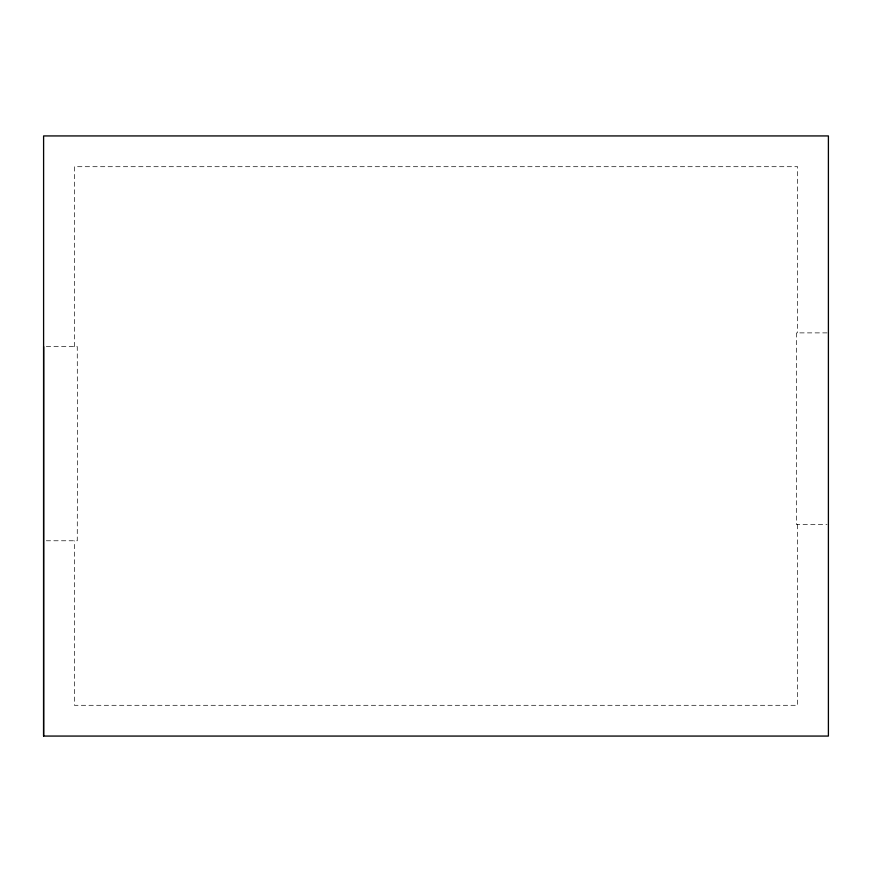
<?xml version="1.0" encoding="UTF-8"?>
<svg xmlns="http://www.w3.org/2000/svg" width="872" height="872" viewBox="0 0 872 872"><rect width="100%" height="100%" fill="white"/><g stroke="black" fill="none" stroke-linecap="round" stroke-linejoin="round"><path stroke-width="0.65" stroke-dasharray="4.36 3.27" d="M74.382 346.631L74.382 166.705L797.618 166.705L797.618 332.886M827.059 332.886L796.419 332.886L796.419 524.519L827.059 524.519M46.303 346.631L77.259 346.631L77.434 443.641L77.259 540.771L46.303 540.771M797.618 524.519L797.618 705.295L74.382 705.295L74.382 540.771"/><path stroke-width="1.31" d="M43.6 736.066L43.6 135.934L828.4 135.934L828.4 736.066L43.6 736.066L43.633 346.631"/></g></svg>
